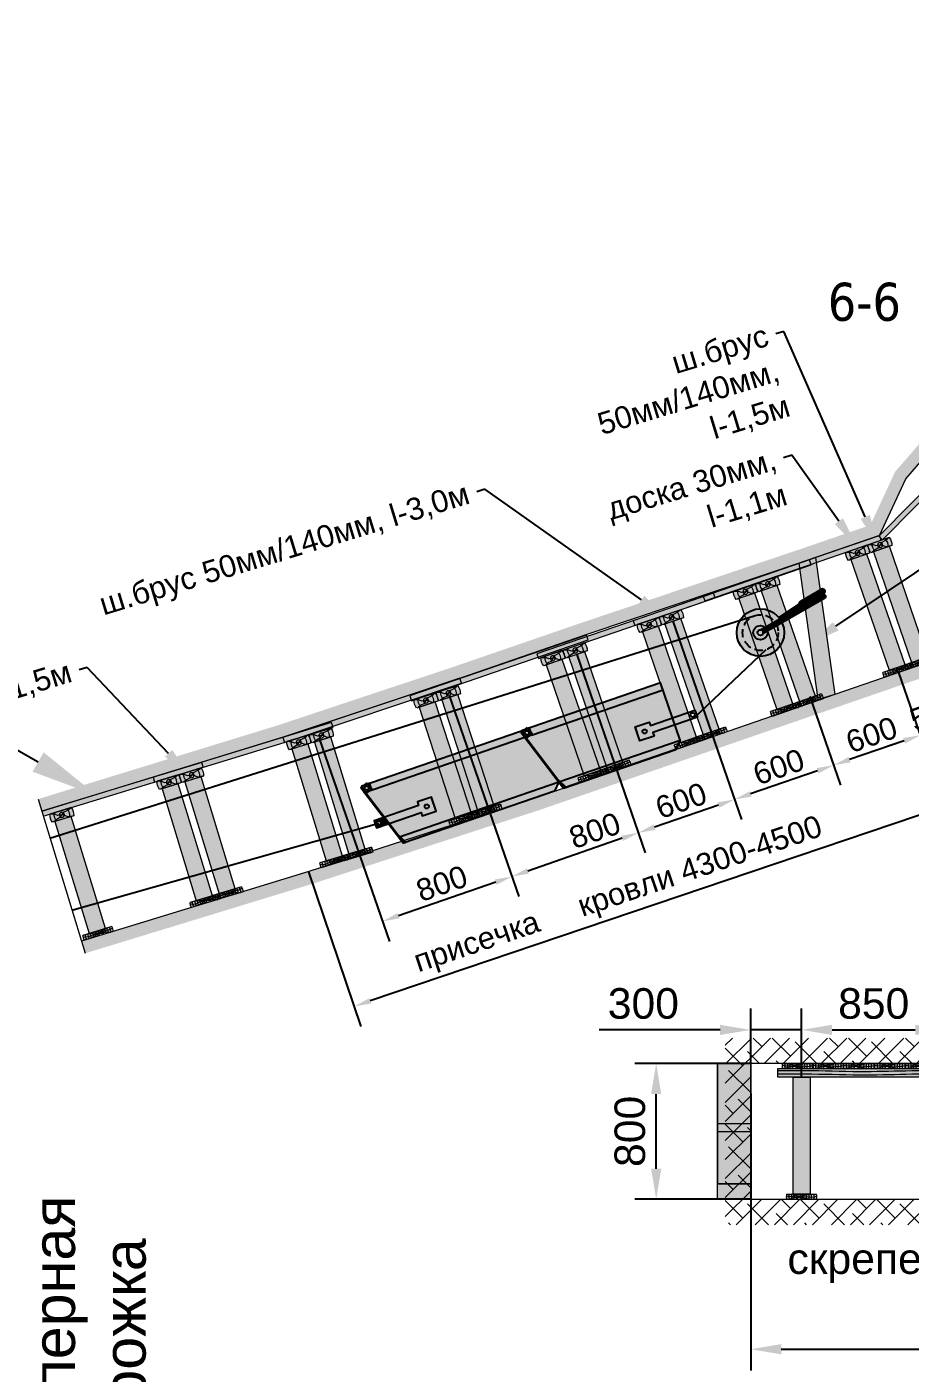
# Model space of a CAD drawing. Header units: inches. Extents: x 523 to 1492, y 69 to 539.
# Drawn here: x 1073.4 to 1125.4, y 331.5 to 410.8 of the extents above; entities that cross this region are included whole.
import ezdxf
from ezdxf import colors
from ezdxf.entities.mleader import LeaderData, LeaderLine
from ezdxf.math import Vec2, Vec3

# ---------------------------------------------------------------- set-up
doc = ezdxf.new("R2010")
doc.units = ezdxf.units.IN
doc.header["$MEASUREMENT"] = 0
doc.linetypes.add('ACAD_ISO10W100', pattern=[18, 12, -3, 0, -3])
doc.linetypes.add('DASHED', pattern=[0.75, 0.5, -0.25])
doc.styles.get("Standard").update_dxf_attribs({"font": 'arial.ttf'})
doc.styles.add('стиль', font='tahoma.ttf')
doc.dimstyles.new('ISO-25', dxfattribs={"dimtxt": 2.5, "dimasz": 2.5, "dimexe": 1.25, "dimexo": 0, "dimtad": 1, "dimdec": 0, "dimtxsty": 'Standard', "dimcen": 2.5, "dimadec": 0, "dimazin": 0, "dimtfac": 1, "dimtdec": 0, "dimtmove": 0, "dimatfit": 3, "dimfxl": 0, "dimarcsym": 0})
pattern_1 = [(45, (867.19153, 477.628094), (-0.044194174, 0.044194174), [])]

# ---------------------------------------------------------------- blocks, each defined once
blk = doc.blocks.new('Доска 30 - 1.1м')
at = {"linetype": 'ByBlock', "lineweight": 15}
blk.add_hatch(color=7, dxfattribs=at).paths.add_polyline_path([(1811.969, -3809.514), (1811.969, -3809.214), (1822.969, -3809.214), (1822.969, -3809.514)])
at = {"color": 7, "linetype": 'ByBlock', "lineweight": 15}
blk.add_lwpolyline([(1811.969, -3809.514), (1811.969, -3809.214), (1822.969, -3809.214), (1822.969, -3809.514), (1811.969, -3809.514)], dxfattribs=at)
blk = doc.blocks.new('Доска S - 180')
at = {"linetype": 'ByBlock', "lineweight": 15}
h = blk.add_hatch(color=254, dxfattribs=at)
edge = h.paths.add_edge_path()
edge.add_line((1818.906, -3796.897), (1820.681, -3796.897))
edge.add_arc((1819.794, -3797.047), 0.9, -9.59407, 9.59407, ccw=False)
edge.add_line((1820.681, -3797.197), (1818.906, -3797.197))
edge.add_arc((1819.794, -3797.047), 0.9, 170.40593, 189.59407, ccw=False)
at = {"color": 7, "linetype": 'ByBlock', "lineweight": 15}
for p, q in [((1818.906, -3796.897), (1820.681, -3796.897)), ((1818.906, -3797.197), (1820.681, -3797.197))]:
    blk.add_line(p, q, dxfattribs=at)
for points in [[(1818.895, -3796.992), (1819.11, -3797.038), (1819.292, -3797.021), (1819.492, -3797.047), (1819.794, -3797.047), (1819.897, -3797.06), (1820.095, -3797.035), (1820.386, -3797.078), (1820.693, -3797.016)], [(1820.223, -3796.897), (1820.116, -3796.94), (1819.952, -3796.97), (1819.855, -3797.025), (1819.794, -3797.047), (1819.661, -3797.072), (1819.546, -3797.103), (1819.341, -3797.092), (1819.206, -3797.152), (1819.058, -3797.197)], [(1819.238, -3796.897), (1819.398, -3796.949), (1819.641, -3796.991), (1819.794, -3797.047), (1819.909, -3797.109), (1820.05, -3797.135), (1820.224, -3797.195)]]:
    blk.add_lwpolyline(points, dxfattribs=at)
blk.add_circle((1819.794, -3797.047), 0.104, dxfattribs=at)
for radius, start, end in [(0.9, 170.40593, 189.59407), (0.751, 168.48065, 191.51935), (0.593, 165.35276, 194.64724), (0.455, 160.74033, 199.25967), (0.302, 150.211, 209.789), (0.302, 330.211, 29.789), (0.455, 340.74033, 19.25967), (0.593, 345.35276, 14.64724), (0.751, 348.48065, 11.51935), (0.9, 350.40593, 9.59407)]:
    blk.add_arc((1819.794, -3797.047), radius, start, end, dxfattribs=at)
blk = doc.blocks.new('Ш.Брус S 140 - 50')
at = {"linetype": 'ByBlock', "lineweight": 15}
h = blk.add_hatch(color=254, dxfattribs=at)
edge = h.paths.add_edge_path()
edge.add_line((1819.235, -3795.657), (1820.542, -3795.657))
edge.add_arc((1819.889, -3795.907), 0.7, -20.92483, 20.92483, ccw=False)
edge.add_line((1820.542, -3796.157), (1819.235, -3796.157))
edge.add_arc((1819.889, -3795.907), 0.7, 159.07517, 200.92483, ccw=False)
at = {"color": 7, "linetype": 'ByBlock', "lineweight": 15}
for p, q in [((1819.235, -3795.657), (1820.542, -3795.657)), ((1819.235, -3796.157), (1820.542, -3796.157))]:
    blk.add_line(p, q, dxfattribs=at)
for points in [[(1819.889, -3795.907), (1819.706, -3795.781), (1819.408, -3795.732), (1819.264, -3795.657)], [(1819.298, -3796.157), (1819.577, -3796.123), (1819.807, -3795.934), (1819.889, -3795.907), (1820.13, -3795.873), (1820.245, -3795.771), (1820.543, -3795.657)], [(1819.889, -3795.907), (1820.065, -3796.043), (1820.254, -3796.077), (1820.459, -3796.157)]]:
    blk.add_lwpolyline(points, dxfattribs=at)
blk.add_circle((1819.889, -3795.907), 0.148, dxfattribs=at)
for radius, start, end in [(0.7, 159.07517, 200.92483), (0.455, 146.65014, 213.34986), (0.455, 326.65014, 33.34986), (0.7, 339.07517, 20.92483)]:
    blk.add_arc((1819.889, -3795.907), radius, start, end, dxfattribs=at)
blk = doc.blocks.new('Стойка 100 - 690')
at = {"linetype": 'ByBlock', "lineweight": 15}
blk.add_hatch(color=252, dxfattribs=at).paths.add_polyline_path([(1818.197, -3816.387), (1819.197, -3816.387), (1819.197, -3823.287), (1818.197, -3823.287)])
at = {"color": 7, "linetype": 'ByBlock', "lineweight": 15}
blk.add_lwpolyline([(1818.197, -3816.387), (1819.197, -3816.387), (1819.197, -3823.287), (1818.197, -3823.287), (1818.197, -3816.387)], dxfattribs=at)
blk = doc.blocks.new('Рамка в S')
at = {"color": 7, "linetype": 'ByBlock', "lineweight": 15}
for name, p, rotation in [('Ш.Брус S 140 - 50', (-1035.861, -719.051), 17.00000000000316), ('Ш.Брус S 140 - 50', (-1034.523, -718.641), 17.00000000000315), ('Стойка 100 - 690', (-1039.298, -698.946), 17.00000000000322), ('Стойка 100 - 690', (-1040.637, -699.356), 17.00000000000322), ('Доска S - 180', (-1032.631, -724.504), 17.00000000000315), ('Доска S - 180', (-1033.97, -724.913), 17.00000000000316)]:
    blk.add_blockref(name, p, dxfattribs=dict(at, rotation=rotation))
blk = doc.blocks.new('*D137')
at = {"color": 0, "linetype": 'ByBlock', "lineweight": -2}
for p, q in [((1127.129, 373.625), (1128.816, 368.747)), ((1124.717, 372.791), (1126.405, 367.912)), ((1129.353, 370.255), (1130.298, 370.582)), ((1128.408, 369.928), (1125.996, 369.094)), ((1125.051, 368.767), (1124.106, 368.44))]:
    blk.add_line(p, q, dxfattribs=at)
at = {"color": 0, "linetype": 'ByBlock'}
for points in [[(1129.298, 370.412), (1129.407, 370.097), (1128.408, 369.928)], [(1124.996, 368.924), (1125.105, 368.609), (1125.996, 369.094)]]:
    blk.add_solid(points, dxfattribs=at)
at = {"layer": 'Defpoints', "color": 0, "linetype": 'ByBlock'}
for p in [(1127.129, 373.625), (1124.717, 372.791), (1125.996, 369.094)]:
    blk.add_point(p, dxfattribs=at)
at = {"color": 0, "linetype": 'ByBlock', "lineweight": 15, "insert": (1126.887, 370.421), "char_height": 1.3, "attachment_point": 5, "rotation": 19.0827}
blk.add_mtext('500', dxfattribs=at)
blk = doc.blocks.new('*D138')
at = {"color": 0, "linetype": 'ByBlock', "lineweight": -2}
for p, q in [((1124.717, 372.791), (1126.405, 367.912)), ((1119.484, 371.378), (1121.295, 366.144)), ((1125.051, 368.767), (1121.831, 367.653))]:
    blk.add_line(p, q, dxfattribs=at)
at = {"color": 0, "linetype": 'ByBlock'}
for points in [[(1124.996, 368.924), (1125.105, 368.609), (1125.996, 369.094)], [(1121.777, 367.81), (1121.886, 367.495), (1120.886, 367.326)]]:
    blk.add_solid(points, dxfattribs=at)
at = {"layer": 'Defpoints', "color": 0, "linetype": 'ByBlock'}
for p in [(1124.717, 372.791), (1119.484, 371.378), (1120.886, 367.326)]:
    blk.add_point(p, dxfattribs=at)
at = {"color": 0, "linetype": 'ByBlock', "lineweight": 15, "insert": (1123.126, 369.12), "char_height": 1.3, "attachment_point": 5, "rotation": 19.08285}
blk.add_mtext('600', dxfattribs=at)
blk = doc.blocks.new('*D212')
at = {"color": 0, "linetype": 'ByBlock', "lineweight": -2}
for p, q in [((1111.422, 375.803), (1115.462, 364.127)), ((1119.484, 371.378), (1121.295, 366.144)), ((1119.941, 366.999), (1115.998, 365.635))]:
    blk.add_line(p, q, dxfattribs=at)
at = {"color": 0, "linetype": 'ByBlock'}
for points in [[(1119.886, 367.156), (1119.995, 366.841), (1120.886, 367.326)], [(1115.944, 365.792), (1116.053, 365.477), (1115.053, 365.308)]]:
    blk.add_solid(points, dxfattribs=at)
at = {"layer": 'Defpoints', "color": 0, "linetype": 'ByBlock'}
for p in [(1111.422, 375.803), (1119.484, 371.378), (1115.053, 365.308)]:
    blk.add_point(p, dxfattribs=at)
at = {"color": 0, "linetype": 'ByBlock', "lineweight": 15, "insert": (1117.654, 367.228), "char_height": 1.3, "attachment_point": 5, "rotation": 19.08285}
blk.add_mtext('600', dxfattribs=at)
blk = doc.blocks.new('*D213')
at = {"color": 0, "linetype": 'ByBlock', "lineweight": -2}
for p, q in [((1111.422, 375.803), (1115.462, 364.127)), ((1105.749, 373.85), (1109.791, 362.165)), ((1114.108, 364.981), (1110.328, 363.673))]:
    blk.add_line(p, q, dxfattribs=at)
at = {"color": 0, "linetype": 'ByBlock'}
for points in [[(1114.054, 365.138), (1114.163, 364.823), (1115.053, 365.308)], [(1110.273, 363.831), (1110.382, 363.516), (1109.383, 363.346)]]:
    blk.add_solid(points, dxfattribs=at)
at = {"layer": 'Defpoints', "color": 0, "linetype": 'ByBlock'}
for p in [(1111.422, 375.803), (1105.749, 373.85), (1109.383, 363.346)]:
    blk.add_point(p, dxfattribs=at)
at = {"color": 0, "linetype": 'ByBlock', "lineweight": 15, "insert": (1111.903, 365.238), "char_height": 1.3, "attachment_point": 5, "rotation": 19.08285}
blk.add_mtext('600', dxfattribs=at)
blk = doc.blocks.new('*D214')
at = {"color": 0, "linetype": 'ByBlock', "lineweight": -2}
for p, q in [((1105.749, 373.85), (1109.791, 362.165)), ((1098.241, 371.425), (1102.336, 359.586)), ((1108.438, 363.019), (1102.873, 361.094))]:
    blk.add_line(p, q, dxfattribs=at)
at = {"color": 0, "linetype": 'ByBlock'}
for points in [[(1108.383, 363.177), (1108.492, 362.862), (1109.383, 363.346)], [(1102.818, 361.252), (1102.927, 360.937), (1101.928, 360.767)]]:
    blk.add_solid(points, dxfattribs=at)
at = {"layer": 'Defpoints', "color": 0, "linetype": 'ByBlock'}
for p in [(1105.749, 373.85), (1098.241, 371.425), (1101.928, 360.767)]:
    blk.add_point(p, dxfattribs=at)
at = {"color": 0, "linetype": 'ByBlock', "lineweight": 15, "insert": (1106.82, 363.479), "char_height": 1.3, "attachment_point": 5, "rotation": 19.08285}
blk.add_mtext('800', dxfattribs=at)
blk = doc.blocks.new('*D215')
at = {"color": 0, "linetype": 'ByBlock', "lineweight": -2}
for p, q in [((1098.241, 371.425), (1102.336, 359.586)), ((1090.581, 368.895), (1094.714, 356.949)), ((1100.982, 360.44), (1095.25, 358.457))]:
    blk.add_line(p, q, dxfattribs=at)
at = {"color": 0, "linetype": 'ByBlock'}
for points in [[(1100.928, 360.598), (1101.037, 360.283), (1101.928, 360.767)], [(1095.196, 358.615), (1095.305, 358.3), (1094.305, 358.13)]]:
    blk.add_solid(points, dxfattribs=at)
at = {"layer": 'Defpoints', "color": 0, "linetype": 'ByBlock'}
for p in [(1098.241, 371.425), (1090.581, 368.895), (1094.305, 358.13)]:
    blk.add_point(p, dxfattribs=at)
at = {"color": 0, "linetype": 'ByBlock', "lineweight": 15, "insert": (1097.801, 360.36), "char_height": 1.3, "attachment_point": 5, "rotation": 19.08285}
blk.add_mtext('800', dxfattribs=at)
blk = doc.blocks.new('*D216')
at = {"color": 0, "linetype": 'ByBlock', "lineweight": -2}
for p, q in [((1127.129, 373.625), (1130.211, 364.508)), ((1128.864, 365.372), (1093.581, 353.442)), ((1089.951, 361.054), (1093.034, 351.937))]:
    blk.add_line(p, q, dxfattribs=at)
at = {"color": 0, "linetype": 'ByBlock'}
for points in [[(1128.81, 365.53), (1128.917, 365.214), (1129.811, 365.692)], [(1093.528, 353.599), (1093.634, 353.284), (1092.634, 353.121)]]:
    blk.add_solid(points, dxfattribs=at)
at = {"layer": 'Defpoints', "color": 0, "linetype": 'ByBlock'}
for p in [(1127.129, 373.625), (1089.951, 361.054), (1092.634, 353.121)]:
    blk.add_point(p, dxfattribs=at)
at = {"color": 0, "linetype": 'ByBlock', "lineweight": 15, "insert": (1108.227, 359.59), "char_height": 1.3, "attachment_point": 5, "rotation": 18.68222}
blk.add_mtext('присечка     кровли 4300-4500', dxfattribs=at)
blk = doc.blocks.new('*D143')
at = {"color": 0, "linetype": 'ByBlock', "lineweight": -2}
for p, q in [((1116.003, 349.756), (1116.003, 352.985)), ((1119.003, 349.756), (1119.003, 352.985)), ((1114.203, 351.735), (1107.068, 351.735)), ((1119.003, 351.735), (1116.003, 351.735)), ((1120.803, 351.735), (1122.603, 351.735))]:
    blk.add_line(p, q, dxfattribs=at)
at = {"color": 0, "linetype": 'ByBlock'}
for points in [[(1114.203, 352.035), (1114.203, 351.435), (1116.003, 351.735)], [(1120.803, 352.035), (1120.803, 351.435), (1119.003, 351.735)]]:
    blk.add_solid(points, dxfattribs=at)
at = {"layer": 'Defpoints', "color": 0, "linetype": 'ByBlock'}
for p in [(1119.003, 351.735), (1116.003, 349.756), (1119.003, 349.756)]:
    blk.add_point(p, dxfattribs=at)
at = {"color": 0, "linetype": 'ByBlock', "lineweight": 15, "insert": (1109.678, 353.28), "char_height": 1.8, "attachment_point": 5}
blk.add_mtext('300', dxfattribs=at)
blk = doc.blocks.new('Ш.Брус 1.1м')
at = {"linetype": 'ByBlock', "lineweight": 15}
blk.add_hatch(color=253, dxfattribs=at).paths.add_polyline_path([(1947.301, -3883.717), (1958.609, -3883.717), (1958.609, -3884.217), (1947.301, -3884.217)])
at = {"color": 7, "linetype": 'ByBlock', "lineweight": 15}
blk.add_lwpolyline([(1947.301, -3883.717), (1958.609, -3883.717), (1958.609, -3884.217), (1947.301, -3884.217)], close=True, dxfattribs=at)
for points in [[(1947.301, -3883.837), (1947.836, -3883.832), (1949.443, -3883.815), (1952.87, -3883.956), (1956.104, -3883.764), (1958.268, -3883.867), (1958.609, -3883.884)], [(1947.301, -3884.035), (1947.836, -3884.029), (1949.443, -3884.013), (1952.87, -3884.154), (1956.104, -3883.962), (1958.268, -3884.065), (1958.609, -3884.081)]]:
    blk.add_open_spline(points, degree=3, knots=[0, 0, 0, 0, 1.604, 4.82107, 10.284551, 11.308034, 11.308034, 11.308034, 11.308034], dxfattribs=at)
blk = doc.blocks.new('Дорожка')
at = {"color": 7, "linetype": 'ByBlock', "lineweight": 15}
for name, p in [('Доска S - 180', (128.661, -86.52)), ('Доска S - 180', (130.487, -86.52)), ('Доска S - 180', (132.287, -86.52)), ('Доска S - 180', (134.112, -86.52)), ('Доска S - 180', (135.937, -86.52)), ('Доска S - 180', (137.762, -86.52)), ('Ш.Брус 1.1м', (0, 0)), ('Стойка 100 - 690', (130.008, -67.83)), ('Стойка 100 - 690', (138.508, -67.83)), ('Доска S - 180', (128.911, -94.22)), ('Доска S - 180', (137.411, -94.22))]:
    blk.add_blockref(name, p, dxfattribs=at)
blk = doc.blocks.new('*D218')
at = {"color": 0, "linetype": 'ByBlock', "lineweight": -2}
for p, q in [((1119.002, 348.956), (1119.002, 352.985)), ((1127.502, 348.956), (1127.502, 352.985)), ((1120.802, 351.735), (1125.702, 351.735))]:
    blk.add_line(p, q, dxfattribs=at)
at = {"color": 0, "linetype": 'ByBlock'}
for points in [[(1120.802, 352.035), (1120.802, 351.435), (1119.002, 351.735)], [(1125.702, 352.035), (1125.702, 351.435), (1127.502, 351.735)]]:
    blk.add_solid(points, dxfattribs=at)
at = {"layer": 'Defpoints', "color": 0, "linetype": 'ByBlock'}
for p in [(1127.502, 351.735), (1119.002, 348.956), (1127.502, 348.956)]:
    blk.add_point(p, dxfattribs=at)
at = {"color": 0, "linetype": 'ByBlock', "lineweight": 15, "insert": (1123.252, 353.279), "char_height": 1.8, "attachment_point": 5}
blk.add_mtext('850', dxfattribs=at)
blk = doc.blocks.new('*D144')
at = {"color": 0, "linetype": 'ByBlock', "lineweight": -2}
for p, q in [((1116.003, 349.756), (1109.184, 349.756)), ((1110.434, 343.556), (1110.434, 347.956)), ((1116.003, 341.756), (1109.184, 341.756))]:
    blk.add_line(p, q, dxfattribs=at)
at = {"color": 0, "linetype": 'ByBlock'}
for points in [[(1110.134, 347.956), (1110.734, 347.956), (1110.434, 349.756)], [(1110.134, 343.556), (1110.734, 343.556), (1110.434, 341.756)]]:
    blk.add_solid(points, dxfattribs=at)
at = {"layer": 'Defpoints', "color": 0, "linetype": 'ByBlock'}
for p in [(1110.434, 349.756), (1116.003, 349.756), (1116.003, 341.756)]:
    blk.add_point(p, dxfattribs=at)
at = {"color": 0, "linetype": 'ByBlock', "lineweight": 15, "insert": (1108.89, 345.756), "char_height": 1.8, "attachment_point": 5, "rotation": 90}
blk.add_mtext('800', dxfattribs=at)
blk = doc.blocks.new('Уголь')
at = {"linetype": 'ByBlock', "lineweight": 15}
for color, points in [(7, [(1943.499, -3883.417), (1945.455, -3883.417), (1945.455, -3891.417), (1943.499, -3891.417)]), (0, [(1943.499, -3883.417), (1945.455, -3883.417), (1945.455, -3886.965), (1943.499, -3886.965)]), (0, [(1943.499, -3887.417), (1945.455, -3887.417), (1945.455, -3890.512), (1943.499, -3890.512)])]:
    blk.add_hatch(color=color, dxfattribs=at).paths.add_polyline_path(points)
at = {"color": 7, "linetype": 'ByBlock', "lineweight": 15}
for points in [[(1945.455, -3883.417), (1943.499, -3883.417), (1943.499, -3890.512), (1945.455, -3890.512)], [(1943.499, -3883.417), (1945.455, -3883.417), (1945.455, -3891.417), (1943.499, -3891.417)], [(1943.499, -3883.417), (1945.455, -3883.417), (1945.455, -3886.965), (1943.499, -3886.965)], [(1943.499, -3887.417), (1945.455, -3887.417), (1945.455, -3890.512), (1943.499, -3890.512)]]:
    blk.add_lwpolyline(points, close=True, dxfattribs=at)
blk = doc.blocks.new('*D146')
at = {"color": 0, "linetype": 'ByBlock', "lineweight": -2}
for p, q in [((1116.003, 347.983), (1116.003, 331.671)), ((1158.169, 345.098), (1158.169, 331.671)), ((1117.803, 332.921), (1156.369, 332.921))]:
    blk.add_line(p, q, dxfattribs=at)
at = {"color": 0, "linetype": 'ByBlock'}
for points in [[(1117.803, 333.221), (1117.803, 332.621), (1116.003, 332.921)], [(1156.369, 333.221), (1156.369, 332.621), (1158.169, 332.921)]]:
    blk.add_solid(points, dxfattribs=at)
at = {"layer": 'Defpoints', "color": 0, "linetype": 'ByBlock'}
for p in [(1116.003, 347.983), (1158.169, 345.098), (1158.169, 332.921)]:
    blk.add_point(p, dxfattribs=at)
at = {"color": 0, "linetype": 'ByBlock', "lineweight": 15, "insert": (1141.249, 334.466), "char_height": 1.8, "attachment_point": 5}
blk.add_mtext('3400-6100', dxfattribs=at)
blk = doc.blocks.new('Лемех')
for p, q in [((145.4, -854.5), (94.8, -849.7)), ((140.1, -851.6), (136.2, -853.6))]:
    blk.add_line(p, q)
for points in [[(-264.6, -788.5), (142.3, -860.2), (139.8, -864.9), (-265.4, -793.4)], [(-257, -745.4), (-213.9, -753), (-221.5, -796.1), (-264.6, -788.5)]]:
    blk.add_lwpolyline(points, close=True)
blk.add_lwpolyline([(142.3, -860.2), (145.4, -854.5), (140.1, -851.6), (94.8, -849.7), (93.4, -851.6), (142.3, -860.2)])
blk.add_circle((-239.2, -770.7), 12.5)
blk = doc.blocks.new('Секция 1')
blk.add_hatch(color=253).paths.add_polyline_path([(1120.5, -1105.1), (1078.5, -1148.9), (136.9, -1148.9), (17.2, -792.6), (17.2, -748.9), (1059.2, -748.9), (1059.2, -792.6), (1016.3, -792.6)])
h = blk.add_hatch(color=253)
h.paths.add_polyline_path([(90.5, -1010.7), (75.8, -967), (17.2, -967), (17.2, -1010.7)])
h.paths.add_polyline_path([(26.5, -988.9, -1), (51.5, -988.9, -1)], flags=16)
for points in [[(17.2, -748.9), (60.9, -748.9), (60.9, -792.6), (17.2, -792.6)], [(17.2, -748.9), (1059.2, -748.9), (1059.2, -792.6), (17.2, -792.6)]]:
    blk.add_lwpolyline(points, close=True)
for points in [[(1120.5, -1105.1), (1078.5, -1148.9), (136.9, -1148.9), (17.2, -792.6), (17.2, -748.9), (1059.2, -748.9), (1059.2, -792.6), (1016.3, -792.6), (1120.5, -1105.1)], [(382.4, -1032.6), (382.4, -945.1), (294.9, -945.1), (294.9, -967), (17.2, -967), (17.2, -1010.7), (294.9, -1010.7), (294.9, -1032.6), (382.4, -1032.6), (382.4, -948.9)], [(1120.5, -1105.1), (1078.5, -1148.9), (136.9, -1148.9), (122.3, -1105.1), (1120.5, -1105.1)]]:
    blk.add_lwpolyline(points)
for centre in [(39, -770.7), (39, -770.7), (1037.3, -770.7), (39, -988.9), (338.6, -988.9)]:
    blk.add_circle(centre, 12.5)
at = {"rotation": 298.4532954390089}
blk.add_blockref('Лемех', (830.7, -613.9), dxfattribs=at)
blk = doc.blocks.new('Секция 2')
blk.add_hatch(color=253).paths.add_polyline_path([(1015.4, -748.9), (1015.4, -792.6), (1016.3, -792.6), (1135.1, -1148.9), (1836.3, -1148.9), (1878.3, -1105.1), (1878.3, -748.9)])
h = blk.add_hatch(color=253)
h.paths.add_polyline_path([(2017.2, -1010.7), (2017.2, -967), (1878.3, -967), (1878.3, -1010.7)])
h.paths.add_polyline_path([(1982.8, -988.9, -1), (2007.8, -988.9, -1)], flags=16)
blk.add_line((1059.2, -792.6), (1878.3, -792.6))
blk.add_lwpolyline([(1015.4, -748.9), (1059.2, -748.9), (1059.2, -792.6), (1015.4, -792.6)], close=True)
for points in [[(1015.4, -748.9), (1015.4, -792.6), (1016.3, -792.6), (1135.1, -1148.9), (1836.3, -1148.9), (1878.3, -1105.1), (1878.3, -748.9), (1015.4, -748.9)], [(1651.9, -1032.6), (1651.9, -945.1), (1739.4, -945.1), (1739.4, -967), (2017.2, -967), (2017.2, -1010.7), (1739.4, -1010.7), (1739.4, -1032.6), (1651.9, -1032.6), (1651.9, -948.9)], [(1878.3, -1105.1), (1836.3, -1148.9), (1135.1, -1148.9), (1120.5, -1105.1), (1878.3, -1105.1)]]:
    blk.add_lwpolyline(points)
for centre in [(1037.3, -770.7), (1695.7, -988.9), (1995.3, -988.9)]:
    blk.add_circle(centre, 12.5)
at = {"rotation": 298.4532954390046}
blk.add_blockref('Лемех', (1828.9, -613.9), dxfattribs=at)
blk = doc.blocks.new('Скрепер 1')
for name in ['Секция 1', 'Секция 2']:
    blk.add_blockref(name, (0, -2184))

msp = doc.modelspace()

# ---------------------------------------------------------------- hatches: boundary and pattern name
at = {"linetype": 'ByBlock', "lineweight": 15}
h = msp.add_hatch(dxfattribs=at)
h.set_pattern_fill('ANSI38', scale=0.125, style=0)
h.set_pattern_definition([(45, (-114.2457, 2204.65354), (-0.280633004, 0.280633004), []), (135, (-114.2457, 2204.65354), (-0.84189901, 0.280633004), [0.9921875, -0.5953125])])
h.paths.add_polyline_path([(1074.005, 365.329), (1088.244, 369.71), (1098.565, 373.146), (1106.067, 375.729), (1118.99, 380.075), (1123.056, 381.473), (1124.514, 384.614), (1126.71, 387.149), (1127.466, 390.673), (1129.056, 394.877), (1130.397, 397.373), (1132.454, 400.326), (1134.47, 402.59), (1136.792, 404.68), (1139.585, 406.654), (1142.745, 408.338), (1146.931, 409.844), (1150.263, 410.534), (1154.234, 410.819), (1157.35, 410.645), (1160.602, 410.083), (1163.699, 409.164), (1166.62, 407.917), (1168.602, 406.832), (1171.44, 404.876), (1173.806, 402.793), (1175.531, 400.928), (1177.394, 398.456), (1179.383, 394.962), (1180.382, 392.593), (1181.022, 390.636), (1181.739, 387.444), (1182.095, 383.539), (1182.101, 380.098), (1182.137, 371.686), (1126.524, 371.689), (1126.336, 372.555), (1121.718, 370.962), (1103.537, 364.68), (1090.193, 360.344), (1076.782, 356.244)])
h.paths.add_polyline_path([(1074.224, 364.612), (1088.473, 368.995), (1098.805, 372.435), (1106.309, 375.019), (1119.231, 379.365), (1123.602, 380.868), (1125.15, 384.202), (1127.403, 386.804), (1128.188, 390.46), (1129.74, 394.566), (1131.037, 396.98), (1133.043, 399.86), (1135.003, 402.061), (1137.261, 404.093), (1139.979, 406.014), (1143.05, 407.651), (1147.135, 409.12), (1150.366, 409.79), (1154.24, 410.068), (1157.265, 409.898), (1160.431, 409.351), (1163.444, 408.457), (1166.292, 407.242), (1168.208, 406.192), (1170.978, 404.284), (1173.281, 402.255), (1174.955, 400.446), (1176.766, 398.043), (1178.709, 394.63), (1179.679, 392.33), (1180.298, 390.437), (1180.996, 387.327), (1181.345, 383.504), (1181.351, 380.096), (1181.384, 372.436), (1127.129, 372.439), (1126.889, 373.539), (1121.474, 371.671), (1103.299, 365.391), (1089.967, 361.06), (1076.563, 356.961)], flags=17)
for color, points in [(252, [(1118.854, 379.238), (1119.818, 379.565), (1120.953, 371.491), (1119.985, 371.195)]), (7, [(1074.224, 364.612), (1074.312, 364.325), (1083.744, 367.208), (1083.656, 367.495)])]:
    msp.add_hatch(color=color, dxfattribs=at).paths.add_polyline_path(points)
h = msp.add_hatch()
h.set_pattern_fill('ANSI31', color=256, scale=0.5, style=0)
h.set_pattern_definition(pattern_1)
h.paths.add_polyline_path([(1118.949, 376.995), (1120.176, 377.692), (1120.214, 377.707), (1120.243, 377.71), (1120.273, 377.707), (1120.292, 377.701), (1120.317, 377.688), (1120.339, 377.67), (1120.352, 377.656), (1120.368, 377.629), (1120.376, 377.603), (1120.379, 377.574), (1120.377, 377.551), (1120.369, 377.521), (1120.36, 377.504), (1120.35, 377.489), (1120.336, 377.474), (1120.325, 377.465), (1120.311, 377.456), (1119.084, 376.758), (1119.067, 376.75), (1119.05, 376.745), (1119.033, 376.742), (1119.016, 376.741), (1118.998, 376.742), (1118.983, 376.745), (1118.97, 376.749), (1118.958, 376.754), (1118.941, 376.763), (1118.931, 376.771), (1118.921, 376.78), (1118.911, 376.791), (1118.902, 376.804), (1118.895, 376.815), (1118.89, 376.826), (1118.886, 376.836), (1118.884, 376.844), (1118.882, 376.857), (1118.881, 376.869), (1118.88, 376.881), (1118.882, 376.896), (1118.884, 376.907), (1118.889, 376.923), (1118.895, 376.938), (1118.899, 376.945), (1118.905, 376.954), (1118.916, 376.968), (1118.93, 376.982)])
h = msp.add_hatch()
h.set_pattern_fill('ANSI31', color=256, scale=0.5, style=0)
h.set_pattern_definition(pattern_1)
h.paths.add_polyline_path([(1116.585, 375.308), (1120.202, 377.384), (1120.235, 377.4), (1120.267, 377.406), (1120.293, 377.405), (1120.321, 377.399), (1120.343, 377.389), (1120.358, 377.38), (1120.378, 377.361), (1120.391, 377.346), (1120.403, 377.322), (1120.409, 377.303), (1120.413, 377.27), (1120.412, 377.251), (1120.404, 377.221), (1120.391, 377.196), (1120.377, 377.177), (1120.366, 377.167), (1120.353, 377.157), (1116.736, 375.082), (1116.742, 375.103), (1116.745, 375.125), (1116.745, 375.151), (1116.742, 375.175), (1116.731, 375.207), (1116.719, 375.23), (1116.708, 375.246), (1116.695, 375.259), (1116.676, 375.276), (1116.659, 375.287), (1116.63, 375.299), (1116.608, 375.305)])
h = msp.add_hatch()
h.set_pattern_fill('ANSI31', color=256, scale=0.5, style=0)
h.set_pattern_definition(pattern_1)
h.paths.add_polyline_path([(1117.659, 376.026), (1118.666, 376.692), (1118.886, 376.838), (1118.888, 376.831), (1118.898, 376.809), (1118.921, 376.78), (1118.941, 376.763), (1118.964, 376.751), (1118.977, 376.747), (1118.983, 376.745), (1118.998, 376.742), (1119.013, 376.741), (1119.033, 376.742), (1119.05, 376.745), (1119.075, 376.754), (1118.431, 376.367), (1117.713, 375.955), (1117.679, 376)])
h = msp.add_hatch(color=253)
edge = h.paths.add_edge_path()
edge.add_arc((1116.576, 375.138), 1.4, 0, 360)
h = msp.add_hatch(dxfattribs=at)
h.set_pattern_fill('ANSI38', scale=0.25, style=0)
h.set_pattern_definition([(45, (-1226.0637, 3984.3824), (-0.56126601, 0.56126601), []), (135, (-1226.0637, 3984.3824), (-1.68379802, 0.56126601), [1.984375, -1.190625])])
h.paths.add_polyline_path([(1200.328, 349.756), (1116.003, 349.756), (1116.003, 341.756), (1200.328, 341.756)], flags=17)
h.paths.add_polyline_path([(1200.328, 351.256), (1114.503, 351.256), (1114.503, 340.256), (1200.328, 340.256)])

# ---------------------------------------------------------------- linework, layer by layer
at = {"color": 102}
for p, q in [((1074.709, 363.024), (1116.201, 376.119)), ((1112.688, 370.135), (1116.921, 374.147)), ((1076.004, 358.789), (1094.085, 363.921))]:
    msp.add_line(p, q, dxfattribs=at)
at = {"color": 7, "linetype": 'ByBlock', "lineweight": 15}
for points in [[(1074.224, 364.613), (1088.473, 368.995), (1098.805, 372.435), (1106.309, 375.019), (1119.231, 379.365), (1123.602, 380.868), (1125.15, 384.202), (1127.403, 386.804)], [(1118.854, 379.238), (1119.818, 379.565), (1120.953, 371.491), (1119.985, 371.195), (1118.854, 379.238)], [(1126.889, 373.539), (1121.474, 371.671), (1103.299, 365.391), (1089.967, 361.06), (1076.563, 356.961)], [(1083.744, 367.208), (1083.656, 367.495), (1074.224, 364.612)], [(1074.312, 364.325), (1083.744, 367.208)], [(1200.328, 349.756), (1116.003, 349.756), (1116.003, 341.756), (1200.328, 341.756)]]:
    msp.add_lwpolyline(points, dxfattribs=at)
for points in [[(1118.949, 376.995), (1120.176, 377.692), (1120.214, 377.707), (1120.243, 377.71), (1120.273, 377.707), (1120.292, 377.701), (1120.317, 377.688), (1120.339, 377.67), (1120.352, 377.656), (1120.368, 377.629), (1120.376, 377.603), (1120.379, 377.574), (1120.377, 377.551), (1120.369, 377.521), (1120.36, 377.504), (1120.35, 377.489), (1120.336, 377.474), (1120.325, 377.465), (1120.311, 377.456), (1119.084, 376.758), (1119.067, 376.75), (1119.05, 376.745), (1119.033, 376.742), (1119.016, 376.741), (1118.998, 376.742), (1118.983, 376.745), (1118.97, 376.749), (1118.958, 376.754), (1118.941, 376.763), (1118.931, 376.771), (1118.921, 376.78), (1118.911, 376.791), (1118.902, 376.804), (1118.895, 376.815), (1118.89, 376.826), (1118.886, 376.836), (1118.884, 376.844), (1118.882, 376.857), (1118.881, 376.869), (1118.88, 376.881), (1118.882, 376.896), (1118.884, 376.907), (1118.889, 376.923), (1118.895, 376.938), (1118.899, 376.945), (1118.905, 376.954), (1118.916, 376.968), (1118.93, 376.982), (1118.949, 376.995), (1118.949, 376.995)], [(1116.585, 375.308), (1120.202, 377.384), (1120.235, 377.4), (1120.267, 377.406), (1120.293, 377.405), (1120.321, 377.399), (1120.343, 377.389), (1120.358, 377.38), (1120.378, 377.361), (1120.391, 377.346), (1120.403, 377.322), (1120.409, 377.303), (1120.413, 377.27), (1120.412, 377.251), (1120.404, 377.221), (1120.391, 377.196), (1120.377, 377.177), (1120.366, 377.167), (1120.353, 377.157), (1116.736, 375.082), (1116.742, 375.103), (1116.745, 375.125), (1116.745, 375.151), (1116.742, 375.175), (1116.731, 375.207), (1116.719, 375.23), (1116.708, 375.246), (1116.695, 375.259), (1116.676, 375.276), (1116.659, 375.287), (1116.63, 375.299), (1116.608, 375.305), (1116.585, 375.308)], [(1117.659, 376.026), (1118.666, 376.692), (1118.666, 376.692), (1118.666, 376.692), (1118.666, 376.692), (1118.666, 376.692), (1118.666, 376.692), (1118.666, 376.692), (1118.666, 376.692), (1118.666, 376.692), (1118.666, 376.692), (1118.666, 376.692), (1118.666, 376.692), (1118.666, 376.692), (1118.666, 376.692), (1118.666, 376.692), (1118.666, 376.692), (1118.666, 376.692), (1118.666, 376.692), (1118.666, 376.692), (1118.666, 376.692), (1118.666, 376.692), (1118.666, 376.692), (1118.666, 376.692), (1118.886, 376.838), (1118.886, 376.838), (1118.886, 376.838), (1118.886, 376.838), (1118.886, 376.838), (1118.888, 376.831), (1118.898, 376.809), (1118.921, 376.78), (1118.941, 376.763), (1118.964, 376.751), (1118.977, 376.747), (1118.983, 376.745), (1118.998, 376.742), (1119.013, 376.741), (1119.033, 376.742), (1119.05, 376.745), (1119.075, 376.754), (1118.431, 376.367), (1117.713, 375.955), (1117.679, 376), (1117.659, 376.026), (1117.659, 376.026), (1117.659, 376.026)]]:
    msp.add_lwpolyline(points)
at = {"color": 7, "linetype": 'ACAD_ISO10W100', "lineweight": 15}
msp.add_lwpolyline([(1074.005, 365.329), (1076.782, 356.244)], dxfattribs=at)
for radius in [1.4, 0.422, 0.17]:
    msp.add_circle((1116.576, 375.138), radius)
at = {"linetype": 'DASHED'}
msp.add_circle((1116.576, 375.138), 1.05, dxfattribs=at)
for centre, start, end in [((1120.243, 377.574), 299.60801, 119.60801), ((1119.016, 376.877), 119.60801, 299.60801)]:
    msp.add_arc(centre, 0.136, start, end)

# ---------------------------------------------------------------- block references
at = {"color": 7, "linetype": 'ByBlock', "lineweight": 15, "xscale": -1}
for name, p, rotation in [('Доска 30 - 1.1м', (-300.856, 4356.292), 45.28686132071878), ('Доска 30 - 1.1м', (1596.702, 4572.469), 18.99987909134796), ('Рамка в S', (347.869, 4534.754), 35.99987909137157), ('Доска 30 - 1.1м', (1592.575, 4571.023), 18.99987909134796), ('Рамка в S', (341.258, 4532.453), 35.99987909137157), ('Доска 30 - 1.1м', (1586.902, 4569.07), 18.99987909134796), ('Рамка в S', (335.585, 4530.5), 35.99987909137157), ('Рамка в S', (329.912, 4528.546), 35.99987909137157), ('Доска 30 - 1.1м', (1579.421, 4566.588), 18.99987909134796), ('Доска 30 - 1.1м', (1608.522, 4559.758), 18.49987909136659), ('Рамка в S', (395.062, 4538.932), 34.99987909136669), ('Доска 30 - 1.1м', (1710.404, 4542.371), 16.99987909137107), ('Рамка в S', (460.415, 4548.079), 33.99987909135039), ('Рамка в S', (452.765, 4545.741), 33.99987909135039)]:
    msp.add_blockref(name, p, dxfattribs=dict(at, rotation=rotation))
at = {"xscale": 0.009999999999967053, "yscale": 0.009999999999967053, "zscale": 0.009999999999967053, "rotation": 19.0000000000522}
msp.add_blockref('Скрепер 1', (1083.386, 393.794), dxfattribs=at)
at = {"color": 7, "linetype": 'ByBlock', "lineweight": 15, "extrusion": (0, 0, -1), "zscale": -1, "rotation": 343.0001209086289}
for name, p in [('Ш.Брус S 140 - 50', (-1705.97, 4526.525)), ('Стойка 100 - 690', (-1698.916, 4545.523)), ('Доска S - 180', (-1707.681, 4520.607))]:
    msp.add_blockref(name, p, dxfattribs=at)
at = {"color": 7, "linetype": 'ByBlock', "lineweight": 15}
for name, p in [('Уголь', (-829.452, 4233.173)), ('Дорожка', (-829.703, 4233.173))]:
    msp.add_blockref(name, p, dxfattribs=at)

# ---------------------------------------------------------------- texts
at = {"color": 7, "linetype": 'ByBlock', "lineweight": 15, "style": 'стиль'}
msp.add_text('6-6', height=2.2395, dxfattribs=at).set_placement((1120.544, 393.508))

# ---------------------------------------------------------------- dimensions: what is measured, and where the dimension line sits
at = {"color": 7, "linetype": 'ByBlock', "lineweight": 15}
for base, p1, p2, text, picture, middle in [((1109.383, 363.346), (1111.422, 375.803), (1105.749, 373.85), '600', '*D213', (1111.903, 365.238)), ((1115.053, 365.308), (1119.484, 371.378), (1111.422, 375.803), '600', '*D212', (1117.654, 367.228)), ((1120.886, 367.326), (1124.717, 372.791), (1119.484, 371.378), '600', '*D138', (1123.126, 369.12)), ((1094.305, 358.13), (1098.241, 371.425), (1090.581, 368.895), '800', '*D215', (1097.801, 360.36))]:
    dim = msp.add_linear_dim(base=base, p1=p1, p2=p2, angle=19.08285, text=text, dimstyle='ISO-25', override={"dimtxt": 1.3, "dimasz": 1, "dimgap": 0.3, "dimlfac": 100, "dimrnd": 0.05, "dimtmove": 1, "dimfxl": 1.25}, dxfattribs=at)
    dim.commit()
    dim.dimension.update_dxf_attribs({"geometry": picture, "text_midpoint": middle})
for base, p1, p2, angle, text, picture, middle, dimtype in [((1092.634, 353.121), (1127.129, 373.625), (1089.951, 361.054), 198.68222, 'присечка     кровли 4300-4500', '*D216', (1108.59, 358.517), 161), ((1101.928, 360.767), (1105.749, 373.85), (1098.241, 371.425), 19.08285, '800', '*D214', (1107.135, 362.569), 160), ((1125.996, 369.094), (1127.129, 373.625), (1124.717, 372.791), 199.0827, '500', '*D137', (1127.202, 369.511), 161)]:
    dim = msp.add_linear_dim(base=base, p1=p1, p2=p2, angle=angle, text=text, dimstyle='ISO-25', override={"dimtxt": 1.3, "dimasz": 1, "dimgap": 0.3, "dimlfac": 100, "dimrnd": 0.05, "dimtmove": 1, "dimfxl": 1.25}, dxfattribs=at)
    dim.commit()
    dim.dimension.update_dxf_attribs({"geometry": picture, "text_midpoint": middle, "dimtype": dimtype})
dim = msp.add_linear_dim(base=(1119.003, 351.735), p1=(1116.003, 349.756), p2=(1119.003, 349.756), dimstyle='ISO-25', override={"dimtxt": 1.8, "dimasz": 1.8, "dimlfac": 100, "dimrnd": 0.05, "dimfxl": 1.25}, dxfattribs=at)
dim.commit()
dim.dimension.update_dxf_attribs({"geometry": '*D143', "text_midpoint": (1109.678, 351.735), "dimtype": 160})
dim = msp.add_linear_dim(base=(1127.502, 351.735), p1=(1119.002, 348.956), p2=(1127.502, 348.956), dimstyle='ISO-25', override={"dimtxt": 1.8, "dimasz": 1.8, "dimlfac": 100, "dimrnd": 0.05, "dimfxl": 1.25}, dxfattribs=at)
dim.commit()
dim.dimension.update_dxf_attribs({"geometry": '*D218', "text_midpoint": (1123.252, 353.279)})
dim = msp.add_linear_dim(base=(1110.434, 349.756), p1=(1116.003, 341.756), p2=(1116.003, 349.756), angle=90, dimstyle='ISO-25', override={"dimtxt": 1.8, "dimasz": 1.8, "dimlfac": 100, "dimrnd": 0.05, "dimfxl": 1.25}, dxfattribs=at)
dim.commit()
dim.dimension.update_dxf_attribs({"geometry": '*D144', "text_midpoint": (1108.89, 345.756)})
dim = msp.add_linear_dim(base=(1158.169, 332.921), p1=(1116.003, 347.983), p2=(1158.169, 345.098), text='3400-6100', dimstyle='ISO-25', override={"dimtxt": 1.8, "dimasz": 1.8, "dimlfac": 100, "dimrnd": 0.05, "dimfxl": 1.25}, dxfattribs=at)
dim.commit()
dim.dimension.update_dxf_attribs({"geometry": '*D146', "text_midpoint": (1141.249, 332.921), "dimtype": 160})

# ---------------------------------------------------------------- leaders
ml = msp.add_multileader_mtext('Standard', dxfattribs=at)
ml.set_content('\\pxsm1;ш.брус \\P50мм/140мм, \\Pl-1,5м', color=7)
ml.set_leader_properties()
ml.build(insert=Vec2(0, 0))
ml.multileader.update_dxf_attribs({"dogleg_length": 0.5, "arrow_head_size": 1.8})
ctx = ml.context
ctx.base_point, ctx.char_height, ctx.arrow_head_size, ctx.landing_gap_size, ctx.plane_origin, ctx.plane_x_axis, ctx.plane_y_axis = Vec3(1106.182, 389.279), 1.3, 1.8, 0.5, Vec3(1124.077, 377.572), Vec3(0.956305, 0.292372), Vec3(-0.292372, 0.956305)
ctx.text_align_type = 2
notes = []
notes.append((ctx, [(0, (1, 1, 0), (1117.961, 392.88), (-0.956305, -0.292372), 0.5, [(0, [(1123.477, 380.308)], 0, [])])]))
ctx.mtext.insert, ctx.mtext.text_direction, ctx.mtext.rotation, ctx.mtext.alignment, ctx.mtext.line_spacing_factor, ctx.mtext.flow_direction = Vec3(1116.783, 393.313), Vec3(0.956305, 0.292372), 0.296706, 3, 0.5, 5
ml = msp.add_multileader_mtext('Standard', dxfattribs=at)
ml.set_content('доска 30мм,\\Pl-1,1м', color=7)
ml.set_leader_properties()
ml.build(insert=Vec2(0, 0))
ml.multileader.update_dxf_attribs({"dogleg_length": 0.5, "arrow_head_size": 1.8})
ctx = ml.context
ctx.base_point, ctx.char_height, ctx.arrow_head_size, ctx.landing_gap_size, ctx.plane_origin, ctx.plane_x_axis, ctx.plane_y_axis = Vec3(1107.282, 382.179), 1.3, 1.8, 0.5, Vec3(1122.846, 377.5), Vec3(0.956305, 0.292372), Vec3(-0.292372, 0.956305)
ctx.text_align_type = 2
notes.append((ctx, [(0, (1, 1, 0), (1118.421, 385.585), (-0.956305, -0.292372), 0.5, [(0, [(1122.247, 380.237)], 0, [])])]))
ctx.mtext.insert, ctx.mtext.text_direction, ctx.mtext.rotation, ctx.mtext.alignment, ctx.mtext.flow_direction = Vec3(1117.243, 386.017), Vec3(0.956305, 0.292372), 0.296706, 3, 5
ml = msp.add_multileader_mtext('Standard', dxfattribs=at)
ml.set_content('рудстойка \\Pкрепления\\Pобводного\\Pшкива', color=7)
ml.set_leader_properties()
ml.build(insert=Vec2(0, 0))
ml.multileader.update_dxf_attribs({"dogleg_length": 0.5, "arrow_head_size": 1.8})
ctx = ml.context
ctx.base_point, ctx.char_height, ctx.arrow_head_size, ctx.landing_gap_size, ctx.plane_origin, ctx.plane_x_axis, ctx.plane_y_axis = Vec3(1136.033, 385.28), 1.3, 1.8, 0.5, Vec3(1158.513, 376.738), Vec3(0.999992, -0.00408), Vec3(0.00408, 0.999992)
notes.append((ctx, [(1, (1, 1, 0), (1135.533, 385.283), (0.999992, -0.00408), 0.5, [(0, [(1119.52, 374.503)], 0, [])])]))
ctx.mtext.insert, ctx.mtext.text_direction, ctx.mtext.rotation, ctx.mtext.flow_direction = Vec3(1136.536, 385.939), Vec3(0.999992, -0.00408), 6.279105, 5
ml = msp.add_multileader_mtext('Standard', dxfattribs=at)
ml.set_content('ш.брус 50мм/140мм, l-3,0м', color=7)
ml.set_leader_properties()
ml.build(insert=Vec2(0, 0))
ml.multileader.update_dxf_attribs({"dogleg_length": 0.5, "arrow_head_size": 1.8})
ctx = ml.context
ctx.base_point, ctx.char_height, ctx.arrow_head_size, ctx.landing_gap_size, ctx.plane_origin, ctx.plane_x_axis, ctx.plane_y_axis = Vec3(1077.462, 376.589), 1.3, 1.8, 0.5, Vec3(1111.53, 368.101), Vec3(0.956305, 0.292372), Vec3(-0.292372, 0.956305)
ctx.text_align_type = 2
notes.append((ctx, [(0, (1, 1, 0), (1100.34, 383.583), (-0.956305, -0.292372), 0.5, [(0, [(1111.034, 376.023)], 0, [])])]))
ctx.mtext.insert, ctx.mtext.text_direction, ctx.mtext.rotation, ctx.mtext.alignment, ctx.mtext.line_spacing_factor, ctx.mtext.flow_direction = Vec3(1099.162, 384.016), Vec3(0.956305, 0.292372), 0.296706, 3, 0.5, 5
ml = msp.add_multileader_mtext('Standard', dxfattribs=at)
ml.set_content('ш.брус 50мм/140мм, l-1,5м', color=7)
ml.set_leader_properties()
ml.build(insert=Vec2(0, 0))
ml.multileader.update_dxf_attribs({"dogleg_length": 0.5, "arrow_head_size": 1.8})
ctx = ml.context
ctx.base_point, ctx.char_height, ctx.arrow_head_size, ctx.landing_gap_size, ctx.plane_origin, ctx.plane_x_axis, ctx.plane_y_axis = Vec3(1054.027, 366.088), 1.3, 1.8, 0.5, Vec3(1083.539, 363.982), Vec3(0.956305, 0.292372), Vec3(-0.292372, 0.956305)
ctx.text_align_type = 2
notes.append((ctx, [(0, (1, 1, 0), (1076.905, 373.083), (-0.956305, -0.292372), 0.5, [(0, [(1082.939, 366.719)], 0, [])])]))
ctx.mtext.insert, ctx.mtext.text_direction, ctx.mtext.rotation, ctx.mtext.alignment, ctx.mtext.line_spacing_factor, ctx.mtext.flow_direction = Vec3(1075.727, 373.516), Vec3(0.956305, 0.292372), 0.296706, 3, 0.5, 5
ml = msp.add_multileader_mtext('Standard', dxfattribs=at)
ml.set_content('д{\\H1.625x;оска 30мм, l-1,1м}', color=7)
ml.set_leader_properties()
ml.build(insert=Vec2(0, 0))
ml.multileader.update_dxf_attribs({"dogleg_length": 0.5})
ctx = ml.context
ctx.base_point, ctx.char_height, ctx.landing_gap_size, ctx.plane_origin, ctx.plane_x_axis, ctx.plane_y_axis = Vec3(1056.212, 363.789), 0.8, 0.5, Vec3(1076.477, 360.547), Vec3(0.956305, 0.292372), Vec3(-0.292372, 0.956305)
ctx.text_align_type = 2
notes.append((ctx, [(0, (1, 1, 0), (1072.051, 368.631), (-0.956305, -0.292372), 0.5, [(0, [(1077.485, 365.535)], 0, [])])]))
ctx.mtext.insert, ctx.mtext.text_direction, ctx.mtext.rotation, ctx.mtext.alignment, ctx.mtext.flow_direction = Vec3(1070.946, 368.825), Vec3(0.956305, 0.292372), 0.296706, 3, 5
ml = msp.add_multileader_mtext('Standard')
ml.set_content('скрепер', color=256)
ml.set_leader_properties()
ml.build(insert=Vec2(0, 0))
ml.multileader.update_dxf_attribs({"dogleg_length": 0.36, "arrow_head_size": 1.8})
ctx = ml.context
ctx.base_point, ctx.char_height, ctx.arrow_head_size, ctx.landing_gap_size, ctx.plane_origin = Vec3(1118.278, 338.007), 1.8, 1.8, 0.09, Vec3(1130.221, 343.138)
ctx.text_align_type = 2
notes.append((ctx, [(0, (1, 1, 0), (1127.932, 338.007), (-1, 0), 0.36, [(0, [(1131.95, 343.575)], 0, [])])]))
ctx.mtext.insert, ctx.mtext.alignment, ctx.mtext.flow_direction = Vec3(1127.482, 339.157), 3, 5
at = {"linetype": 'ByBlock', "lineweight": 15}
ml = msp.add_multileader_mtext('Standard', dxfattribs=at)
ml.set_content('скреперная \\Pдорожка', color=256)
ml.set_leader_properties()
ml.build(insert=Vec2(0, 0))
ml.multileader.update_dxf_attribs({"dogleg_length": 1})
ctx = ml.context
ctx.base_point, ctx.char_height, ctx.plane_origin, ctx.plane_x_axis, ctx.plane_y_axis = Vec3(1075.282, 321.462), 2.5, Vec3(1076.107, 381.232), Vec3(0, 1), Vec3(-1, 0)
ctx.text_align_type = 1
notes.append((ctx, [(1, (1, 1, 0), (1075.282, 320.462), (0, 1), 1, [(0, [(1107.631, 311.815)], 0, [])])]))
ctx.mtext.insert, ctx.mtext.text_direction, ctx.mtext.rotation, ctx.mtext.alignment, ctx.mtext.flow_direction = Vec3(1073.684, 332.625), Vec3(0, 1), 1.570796, 2, 5
at = {"color": 1, "linetype": 'ByBlock', "lineweight": 15}
ml = msp.add_multileader_mtext('Standard', dxfattribs=at)
ml.set_content('I этап - выемка и \\Pкрепление ниши \\Pбезопасности', color=1)
ml.set_leader_properties()
ml.build(insert=Vec2(0, 0))
ml.multileader.update_dxf_attribs({"dogleg_length": 1})
ctx = ml.context
ctx.base_point, ctx.char_height, ctx.plane_origin, ctx.plane_x_axis, ctx.plane_y_axis = Vec3(1060.563, 308.865), 2.5, Vec3(1062.413, 372.779), Vec3(0, 1), Vec3(-1, 0)
ctx.text_align_type = 1
notes.append((ctx, [(1, (1, 1, 0), (1060.563, 307.865), (0, 1), 1, [(0, [(1073.534, 302.922)], 0, [])])]))
ctx.mtext.insert, ctx.mtext.text_direction, ctx.mtext.rotation, ctx.mtext.alignment, ctx.mtext.flow_direction = Vec3(1059.293, 324.267), Vec3(0, 1), 1.570796, 2, 5
for ctx, leaders in notes:
    for number, flags, end, landing, length, lines in leaders:
        leader = LeaderData()
        leader.index, (leader.has_last_leader_line, leader.has_dogleg_vector, leader.attachment_direction) = number, flags
        leader.last_leader_point, leader.dogleg_vector, leader.dogleg_length = Vec3(end), Vec3(landing), length
        for number, points, colour, breaks in lines:
            line = LeaderLine()
            line.index, line.vertices, line.color, line.breaks = number, Vec3.list(points), colors.encode_raw_color(colour), breaks
            leader.lines.append(line)
        ctx.leaders.append(leader)

doc.saveas('drawing.dxf')
